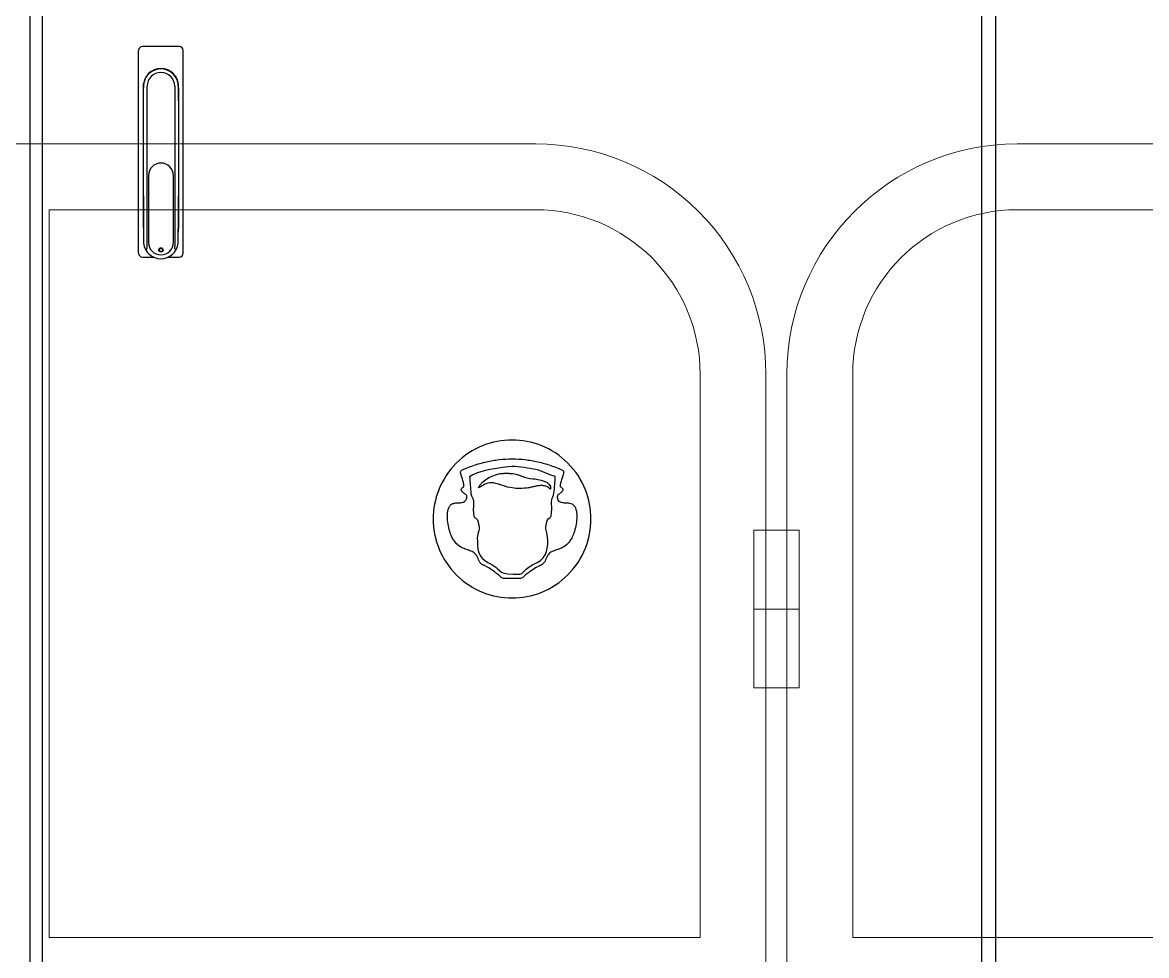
# Model space of a CAD drawing. Header units: millimetres. Extents: x 0 to 87554, y -20854 to 20404.
# Drawn here: x 49719 to 50574, y -5089 to -4380 of the extents above; entities that cross this region are included whole.
import ezdxf

# ---------------------------------------------------------------- set-up
doc = ezdxf.new("R2010")
doc.units = ezdxf.units.MM
doc.layers.get('0').update_dxf_attribs({"lineweight": 15})
for name, color, linetype in [('4215-12653_3_0', 7, 'Continuous'), ('4215-12661_1_0', 7, 'Continuous'), ('8SJ_MS839_0210_0', 7, 'Continuous'), ('MS840-1-F____-76922_0', 7, 'Continuous'), ('MS840-1-F____-80589_0', 7, 'Continuous')]:
    doc.layers.add(name, color=color, linetype=linetype)
doc.layers.add('THICK', color=7, linetype='Continuous', lineweight=0)

# ---------------------------------------------------------------- blocks, each defined once
blk = doc.blocks.new('y5i76i7676')
at = {"color": 7, "linetype": 'Continuous'}
for p, q in [((952068.81, -64551.58, 19235.73), (953842.81, -64551.58, 19235.73)), ((952068.81, -64601.58, 19235.73), (952930.81, -64601.58, 19235.73)), ((951893.81, -65604.58, 19235.73), (951893.81, -64726.58, 19235.73)), ((951943.81, -65154.58, 19235.73), (951943.81, -64726.58, 19235.73)), ((951943.81, -65154.58, 19235.73), (952930.81, -65154.58, 19235.73))]:
    blk.add_line(p, q, dxfattribs=at)
blk.add_line((951868.57, -64904.94, 19235.73), (951903.19, -64904.94, 19235.73))
for points in [[(951877.81, -64726.58, 0.414214), (951702.81, -64551.58), (950912.81, -64551.58, 0.414214), (950737.81, -64726.58), (950737.81, -65704.58), (951877.81, -65704.58)], [(951332.81, -65154.58), (951827.81, -65154.58), (951827.81, -64726.58, 0.414214), (951702.81, -64601.58), (951332.81, -64601.58)]]:
    blk.add_lwpolyline(points, format="xyb", close=True)
at = {"elevation": 19235.73}
blk.add_lwpolyline([(951868.57, -64964.9), (951903.19, -64964.9), (951903.19, -64844.98), (951868.57, -64844.98)], close=True, dxfattribs=at)
at = {"color": 7, "linetype": 'Continuous'}
for radius in [175, 125]:
    blk.add_arc((952068.81, -64726.58, 19235.73), radius, 90, 180, dxfattribs=at)
blk = doc.blocks.new('e4tggg')
at = {"layer": '4215-12653_3_0', "color": 87, "linetype": 'Continuous'}
for p, q in [((577.61, -716.7), (577.61, -1712.2)), ((1312.01, -1712.2), (1312.01, -716.7))]:
    blk.add_line(p, q, dxfattribs=at)
at = {"layer": '4215-12661_1_0', "color": 87, "linetype": 'Continuous'}
for p, q in [((587.31, -1712.2), (587.31, 300.8)), ((1301.31, 300.8), (1301.31, -1712.2)), ((942.21, -1077.52), (937.81, -1077.52))]:
    blk.add_line(p, q, dxfattribs=at)
for points, knots in [([(1004.31, -1112.2), (1004.31, -1104.66), (1001.32, -1088.96), (987.93, -1068.58), (967.56, -1055.19), (944.31, -1050.76), (921.07, -1055.19), (900.69, -1068.58), (887.31, -1088.95), (884.31, -1104.66), (884.31, -1112.2)], [0, 0, 0, 0, 0.119993, 0.250002, 0.380017, 0.500018, 0.62001, 0.750015, 0.880025, 1, 1, 1, 1]), ([(909.76, -1096.79), (909.84, -1096.51), (909.95, -1095.99), (910, -1095.1), (909.76, -1094.2), (908.99, -1093.48), (908.07, -1092.91), (907.34, -1092.39), (906.81, -1091.87), (906.39, -1091.41), (905.96, -1090.84), (905.68, -1090.21), (905.63, -1089.5), (906.1, -1088.81), (906.78, -1088.36), (907.39, -1087.95), (907.64, -1087.64), (907.76, -1087.28), (907.74, -1086.56), (907.59, -1085.62), (907.01, -1083.19), (906.05, -1080.41), (905.37, -1078.1), (905.19, -1077.41), (905.12, -1077.02), (905.08, -1076.55), (905.25, -1075.86), (905.85, -1075.18), (906.55, -1074.86), (908.11, -1074.18), (910.87, -1073.04), (916.56, -1070.92), (924.66, -1068.6), (934.4, -1066.91), (944.43, -1066.33), (954.17, -1066.91), (964.02, -1068.61), (972.09, -1070.93), (977.78, -1073.05), (980.55, -1074.2), (982.09, -1074.86), (982.6, -1075.1), (982.78, -1075.24)], [0, 0, 0, 0, 0.008148, 0.014496, 0.024379, 0.033387, 0.043183, 0.054231, 0.058105, 0.063229, 0.071437, 0.077478, 0.082167, 0.090576, 0.099412, 0.106565, 0.108124, 0.110472, 0.117207, 0.126846, 0.138525, 0.18874, 0.200092, 0.208065, 0.2092, 0.211535, 0.221465, 0.228828, 0.236589, 0.249468, 0.275035, 0.325445, 0.423937, 0.520035, 0.61378, 0.709484, 0.805189, 0.90379, 0.954256, 0.979846, 0.99274, 1, 1, 1, 1]), ([(982.78, -1075.24), (982.79, -1075.25), (982.98, -1075.41), (983.4, -1075.9), (983.56, -1076.58), (983.51, -1077.1), (983.39, -1077.6), (983.17, -1078.43), (982.46, -1080.74), (981.49, -1083.61), (980.98, -1085.93), (980.87, -1086.79), (980.89, -1087.45), (981.06, -1087.74), (981.32, -1088.02), (981.93, -1088.42), (982.62, -1088.89), (983.02, -1089.62), (982.91, -1090.34), (982.58, -1090.98), (982.11, -1091.56), (981.69, -1092.01), (981.18, -1092.48), (980.48, -1092.96), (979.57, -1093.53), (978.84, -1094.26), (978.62, -1095.18), (978.68, -1095.92), (978.78, -1096.46), (979.31, -1098.59), (981.68, -1099.72), (985.19, -1099.94), (987.7, -1100.04), (989.46, -1100.41), (990.32, -1100.96), (990.8, -1101.33), (991.65, -1102.21), (993.02, -1104.63), (993.69, -1109.09), (993.35, -1114.61), (992.43, -1119.28), (991.43, -1122.63), (990.73, -1124.51), (989.97, -1126.07), (988.99, -1127.86), (987.1, -1130.61), (984.01, -1133.4), (980.65, -1134.87), (978.11, -1135.68), (975.75, -1136.45), (973.6, -1137.46), (972, -1139.03), (970.94, -1140.46), (970.18, -1142.13), (969.45, -1144.2), (968.25, -1146.09), (966.72, -1147.03), (965.58, -1147.5), (964.91, -1147.82), (963.71, -1148.43), (961.31, -1149.82), (958.67, -1151.61), (956.22, -1153.42), (954.72, -1154.61), (953.62, -1155.56), (952.82, -1156.28), (951.93, -1157.01), (951.02, -1157.35), (949.72, -1157.46), (947.56, -1157.5), (945.71, -1157.48), (944.31, -1157.52)], [0, 0, 0, 0, 0.000415, 0.006471, 0.014529, 0.01642, 0.018609, 0.0267, 0.036408, 0.07618, 0.085227, 0.092487, 0.097298, 0.098706, 0.100047, 0.106086, 0.11326, 0.120175, 0.12416, 0.12938, 0.136471, 0.140799, 0.143183, 0.152062, 0.159953, 0.167268, 0.17542, 0.180716, 0.183832, 0.187796, 0.229442, 0.251394, 0.272907, 0.291247, 0.293607, 0.297731, 0.306077, 0.323614, 0.365016, 0.412929, 0.460705, 0.482312, 0.500882, 0.510854, 0.525792, 0.552061, 0.594563, 0.629903, 0.645894, 0.661207, 0.692105, 0.705615, 0.716499, 0.735893, 0.752984, 0.77033, 0.791779, 0.796581, 0.801046, 0.810351, 0.830027, 0.870067, 0.890013, 0.905913, 0.91766, 0.926303, 0.932895, 0.945629, 0.95371, 0.96492, 1, 1, 1, 1]), ([(973.63, -1089.46), (973.28, -1089.4), (972.71, -1089.01), (971.69, -1088.04), (970.2, -1087.27), (968.37, -1086.89), (966.62, -1086.78), (964.83, -1086.87), (962.8, -1087.16), (960.35, -1087.74), (957.34, -1088.5), (955.07, -1088.82), (953.83, -1088.88)], [0, 0, 0, 0, 0.136538, 0.273076, 0.409613, 0.477882, 0.546151, 0.602882, 0.659613, 0.773076, 0.886538, 1, 1, 1, 1]), ([(944.31, -1157.52), (942.91, -1157.48), (941.06, -1157.5), (938.91, -1157.46), (937.6, -1157.35), (936.69, -1157.01), (935.8, -1156.28), (935.01, -1155.56), (933.9, -1154.61), (932.41, -1153.42), (929.96, -1151.61), (927.31, -1149.82), (924.91, -1148.43), (923.72, -1147.82), (923.04, -1147.5), (921.91, -1147.02), (920.38, -1146.09), (919.18, -1144.21), (918.45, -1142.13), (917.69, -1140.46), (916.63, -1139.04), (915.03, -1137.46), (912.88, -1136.45), (910.53, -1135.68), (907.99, -1134.87), (904.62, -1133.41), (901.53, -1130.61), (899.65, -1127.86), (898.66, -1126.07), (897.9, -1124.51), (897.2, -1122.63), (896.2, -1119.28), (895.28, -1114.6), (894.94, -1109.08), (895.61, -1104.61), (896.98, -1102.19), (897.85, -1101.31), (898.33, -1100.94), (899.2, -1100.4), (900.98, -1100.03), (903.48, -1099.94), (907.11, -1099.69), (909.26, -1098.61), (909.76, -1096.79)], [0, 0, 0, 0, 0.04303, 0.056782, 0.066696, 0.082315, 0.0904, 0.100996, 0.115402, 0.1349, 0.159393, 0.208526, 0.232675, 0.244095, 0.249579, 0.255459, 0.281839, 0.303165, 0.324171, 0.348006, 0.361374, 0.377952, 0.415929, 0.434762, 0.45443, 0.497892, 0.550156, 0.582457, 0.600823, 0.613142, 0.63598, 0.662561, 0.721332, 0.780271, 0.831196, 0.852931, 0.863275, 0.868388, 0.871153, 0.893969, 0.92083, 0.947692, 1, 1, 1, 1]), ([(884.31, -1112.2), (884.31, -1119.74), (887.3, -1135.44), (900.69, -1155.82), (921.07, -1169.21), (944.31, -1173.64), (967.56, -1169.21), (987.93, -1155.82), (1001.32, -1135.45), (1004.31, -1119.74), (1004.31, -1112.2)], [0, 0, 0, 0, 0.120009, 0.25001, 0.380017, 0.500009, 0.619996, 0.749999, 0.880007, 1, 1, 1, 1])]:
    blk.add_open_spline(points, degree=3, knots=knots, dxfattribs=at)
for points in [[(944.29, -1072.36), (938.13, -1072.36), (916.22, -1076.02), (912, -1080.06)], [(962.36, -1074.68), (956.93, -1073.62), (950.47, -1072.36), (944.29, -1072.36)], [(977.08, -1079.85), (972.87, -1078.93), (967.86, -1075.75), (962.36, -1074.68)], [(912, -1080.06), (912.29, -1084.39), (912.77, -1088.59), (913.03, -1092.99)], [(918.7, -1088.62), (920.9, -1082.49), (931.55, -1077.52), (937.81, -1077.52)], [(929.29, -1084.74), (923.5, -1084.79), (923.29, -1086.35), (918.7, -1088.62)], [(940.84, -1087.91), (937.3, -1087.24), (932, -1084.72), (929.29, -1084.74)], [(942.21, -1077.52), (950.18, -1077.52), (953.81, -1081.69), (960.03, -1081.65)], [(960.03, -1081.65), (963.98, -1081.63), (974.82, -1083.99), (973.63, -1089.46)], [(976.17, -1092.61), (976.55, -1088.4), (977.15, -1084.06), (977.08, -1079.85)], [(913.03, -1092.99), (913.19, -1095.6), (914.72, -1095.71), (914.9, -1098.09)], [(953.83, -1088.88), (947.9, -1089.18), (946.57, -1089.01), (940.84, -1087.91)], [(974.44, -1097.6), (974.67, -1095.75), (975.94, -1095.16), (976.17, -1092.61)], [(914.9, -1098.09), (915.04, -1099.92), (914.81, -1102.78), (914.85, -1104.84)], [(974.48, -1104.6), (974.5, -1102.74), (974.25, -1099.15), (974.44, -1097.6)], [(914.85, -1104.84), (915.07, -1115.64), (916.87, -1108.35), (918.65, -1114.73)], [(970.66, -1114.46), (971.99, -1108.91), (974.38, -1115.16), (974.48, -1104.6)], [(918.65, -1114.73), (920.46, -1121.17), (917.84, -1121.87), (917.88, -1126.51)], [(971.31, -1125.85), (970.75, -1120.26), (969, -1121.43), (970.66, -1114.46)], [(917.88, -1126.51), (917.96, -1134.64), (917.91, -1141.6), (926.38, -1145.45)], [(963.47, -1145.21), (970.86, -1141.58), (972.07, -1133.32), (971.31, -1125.85)], [(926.38, -1145.45), (936.98, -1150.27), (932.36, -1154.07), (945.05, -1154.14)], [(945.05, -1154.14), (952.46, -1154.18), (950.29, -1154.9), (955.03, -1150.45)], [(955.03, -1150.45), (957.5, -1148.14), (960.47, -1146.69), (963.47, -1145.21)]]:
    blk.add_open_spline(points, degree=3, dxfattribs=at)
at = {"layer": '8SJ_MS839_0210_0', "color": 87, "linetype": 'Continuous'}
for p, q in [((667.81, -851.25), (667.81, -902.05)), ((686.81, -902.05), (686.81, -851.25))]:
    blk.add_line(p, q, dxfattribs=at)
blk.add_circle((677.31, -907.75), 1.65, dxfattribs=at)
for centre, start, end in [((677.31, -851.25), 0, 180), ((677.31, -902.05), 180, 0)]:
    blk.add_arc(centre, 9.5, start, end, dxfattribs=at)
at = {"layer": 'MS840-1-F____-76922_0', "color": 87, "linetype": 'Continuous'}
for p, q in [((664.06, -891.2), (664.06, -784.75)), ((664.16, -783.2), (664.15, -783.28)), ((664.15, -783.28), (664.15, -783.37)), ((664.15, -783.37), (664.15, -783.45)), ((664.18, -781.65), (664.16, -783.2)), ((666.81, -905.24), (666.81, -783.45)), ((687.81, -783.45), (687.81, -905.24)), ((690.47, -783.2), (690.44, -781.65)), ((690.47, -783.28), (690.47, -783.2)), ((690.47, -783.37), (690.47, -783.28)), ((690.47, -783.45), (690.47, -783.37)), ((690.56, -784.75), (690.56, -891.2)), ((664.15, -892.74), (664.15, -902.74)), ((690.47, -902.74), (690.47, -892.74))]:
    blk.add_line(p, q, dxfattribs=at)
blk.add_circle((677.31, -907.75), 1.25, dxfattribs=at)
for centre, radius, start, end in [((677.31, -783.45), 13.25, 7.80777, 172.19228), ((677.31, -783.45), 10.5, 0, 180), ((651.82, -782.7), 12.43, 2.03326, 2.34365), ((651.08, -782.73), 13.17, 1.8877, 2.03492), ((703.64, -783.19), 13.17, 181.13799, 186.81015), ((677.31, -891.2), 13.25, 180, 186.68365), ((677.31, -891.2), 13.25, 353.31635, 0), ((677.31, -901.2), 13.25, 186.68365, 353.31635)]:
    blk.add_arc(centre, radius, start, end, dxfattribs=at)
for points, knots in [([(664.15, -783.45), (664.15, -783.62), (664.13, -784.06), (664.09, -784.49), (664.06, -784.75)], [0, 0, 0, 0, 0.393495, 1, 1, 1, 1]), ([(664.06, -784.75), (664.08, -784.75), (664.08, -784.68), (664.14, -784.53), (664.16, -784.33), (664.18, -784.2)], [0, 0, 0, 0, 0.073117, 0.271027, 1, 1, 1, 1]), ([(664.24, -782.19), (664.23, -782.06), (664.23, -781.87), (664.2, -781.72), (664.2, -781.65), (664.18, -781.65)], [0, 0, 0, 0, 0.733566, 0.92943, 1, 1, 1, 1]), ([(664.18, -784.2), (664.19, -784.14), (664.22, -783.89), (664.23, -783.64), (664.24, -783.45)], [0, 0, 0, 0, 0.224916, 1, 1, 1, 1]), ([(664.25, -783.2), (664.25, -782.97), (664.25, -782.66), (664.24, -782.36), (664.24, -782.29)], [0, 0, 0, 0, 0.772267, 1, 1, 1, 1]), ([(690.44, -781.65), (690.4, -781.65), (690.43, -781.89), (690.37, -782.13), (690.38, -782.65), (690.37, -783), (690.38, -783.2)], [0, 0, 0, 0, 0.077684, 0.294373, 0.618063, 1, 1, 1, 1]), ([(690.38, -783.45), (690.39, -783.62), (690.41, -783.92), (690.45, -784.36), (690.53, -784.56), (690.53, -784.75), (690.56, -784.75)], [0, 0, 0, 0, 0.390593, 0.710773, 0.922643, 1, 1, 1, 1]), ([(665.33, -906.87), (665.39, -906.99), (665.52, -907.22), (665.78, -907.49), (666.16, -907.58), (666.5, -907.28), (666.67, -906.84), (666.8, -906.15), (666.81, -905.6), (666.81, -905.24)], [0, 0, 0, 0, 0.114814, 0.215546, 0.305498, 0.411963, 0.548443, 0.696904, 1, 1, 1, 1]), ([(689.29, -906.87), (689.23, -906.99), (689.1, -907.22), (688.84, -907.49), (688.46, -907.58), (688.13, -907.28), (687.96, -906.84), (687.82, -906.15), (687.81, -905.6), (687.81, -905.24)], [0, 0, 0, 0, 0.114809, 0.215539, 0.305483, 0.411954, 0.548441, 0.696904, 1, 1, 1, 1])]:
    blk.add_open_spline(points, degree=3, knots=knots, dxfattribs=at)
for points in [[(664.24, -783.45), (664.24, -783.37), (664.25, -783.28), (664.25, -783.2)], [(690.38, -783.2), (690.38, -783.28), (690.38, -783.36), (690.38, -783.45)]]:
    blk.add_open_spline(points, degree=3, dxfattribs=at)
at = {"layer": 'MS840-1-F____-80589_0', "color": 87, "linetype": 'Continuous'}
for p, q in [((660.31, -910.2), (660.31, -756.2)), ((691.31, -753.2), (663.31, -753.2)), ((694.31, -910.2), (694.31, -756.2)), ((666.79, -775.42), (666.53, -775.42)), ((688.1, -775.42), (687.81, -775.42)), ((664.01, -794.45), (664.01, -783.2)), ((664.06, -784.73), (664.06, -782.02)), ((664.53, -779.52), (664.67, -779.52)), ((689.94, -779.52), (690.09, -779.52)), ((690.61, -794.45), (690.61, -783.2)), ((663.99, -794.45), (664.06, -794.45)), ((664.01, -790.98), (664.06, -790.98)), ((690.61, -786.88), (690.56, -786.88)), ((690.56, -790.98), (690.61, -790.98)), ((690.56, -794.45), (690.63, -794.45)), ((663.95, -866.99), (663.95, -892.32)), ((690.67, -892.32), (690.67, -866.99)), ((663.31, -913.2), (671.8, -913.2)), ((682.81, -913.2), (691.31, -913.2))]:
    blk.add_line(p, q, dxfattribs=at)
for centre, radius, start, end in [((663.31, -756.2), 3, 90, 180), ((691.31, -756.2), 3, 0, 90), ((677.31, -783.2), 13.3, 0, 180), ((277.88, -785.02), 386.19, 359.11467, 359.67372), ((676.76, -892.32), 12.81, 180.00433, 181.94296), ((676.92, -892.31), 12.97, 181.94253, 189.85674), ((677.71, -892.31), 12.96, 350.14524, 358.06028), ((677.87, -892.32), 12.8, 358.05625, 359.99558), ((663.31, -910.2), 3, 180, 270), ((691.31, -910.2), 3, 270, 0)]:
    blk.add_arc(centre, radius, start, end, dxfattribs=at)
for points in [[(663.95, -866.99), (663.95, -867.14), (663.99, -867.3), (664.06, -867.44)], [(690.56, -867.44), (690.63, -867.3), (690.67, -867.14), (690.67, -866.99)]]:
    blk.add_open_spline(points, degree=3, dxfattribs=at)

msp = doc.modelspace()

# ---------------------------------------------------------------- block references
at = {"lineweight": -3}
msp.add_blockref('e4tggg', (49147.147, -3645.479, 19235.731), dxfattribs=at)
at = {"layer": 'THICK', "lineweight": -3}
msp.add_blockref('y5i76i7676', (-901593.344, 60078.863), dxfattribs=at)

doc.saveas('drawing.dxf')
